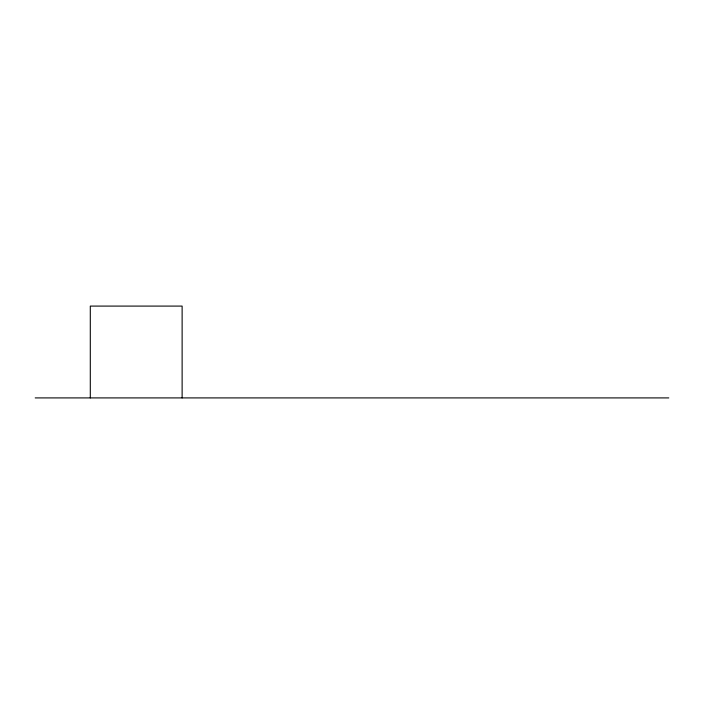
<?xml version="1.0" encoding="UTF-8"?>
<svg xmlns="http://www.w3.org/2000/svg" width="704" height="704" viewBox="0 0 704 704"><rect width="100%" height="100%" fill="white"/><g stroke="black" fill="none" stroke-linecap="round" stroke-linejoin="round"><path stroke-width="1.06" d="M35.2 397.91L668.8 397.91M182.125 397.91L182.125 306.09L90.297 306.09L90.297 397.91"/></g></svg>
